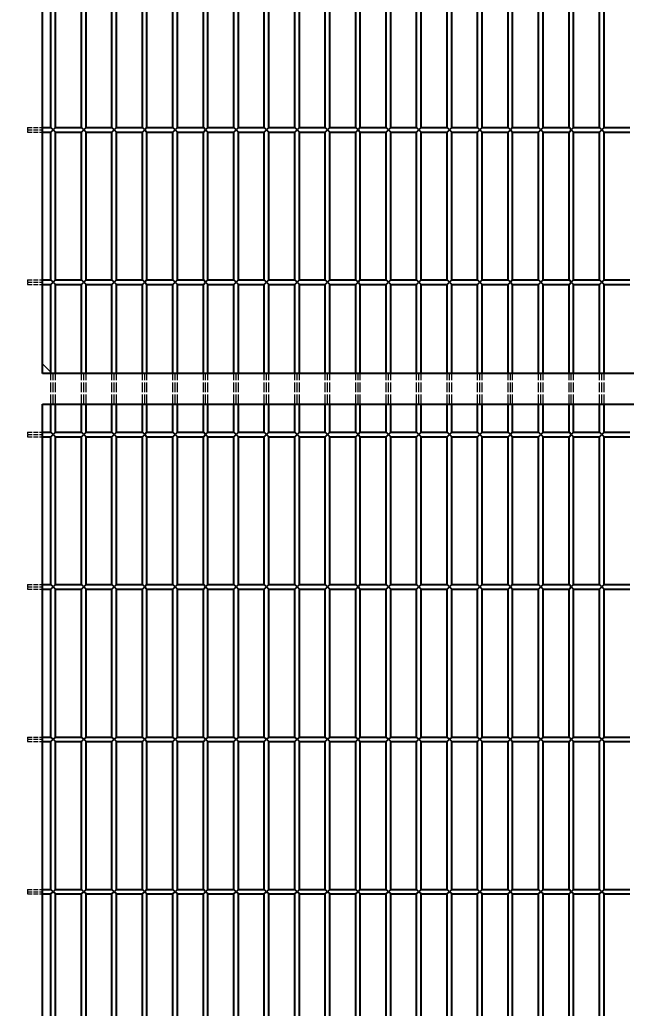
# Model space of a CAD drawing. Header units: millimetres. Extents: x 120 to 9117, y 110 to 4090.
# Drawn here: x 2075 to 2473, y 2111 to 2759 of the extents above; entities that cross this region are included whole.
import ezdxf

# ---------------------------------------------------------------- set-up
doc = ezdxf.new("R2010")
doc.units = ezdxf.units.MM
doc.header["$LTSCALE"] = 20
doc.linetypes.add('DASHED', pattern=[0.2067, 0.1654, -0.0413])
doc.layers.add('可见 (ISO)', color=7, linetype='Continuous', lineweight=25)
for name, color, linetype, lineweight, true_color in [('尺寸 (ISO)', 7, 'Continuous', 18, 0x008000), ('符号 (ISO)', 7, 'Continuous', 18, 0x008000), ('隐藏 (ISO)', 5, 'DASHED', 18, 0x0000ff)]:
    doc.layers.add(name, color=color, linetype=linetype, lineweight=lineweight, true_color=true_color)
doc.styles.add('最新国标', font='simfang.ttf')
doc.dimstyles.new('默认 (GB)', dxfattribs={"dimscale": 20, "dimtxt": 2.8, "dimasz": 2.5, "dimexe": 2, "dimexo": 1.5, "dimgap": 0.5, "dimtad": 1, "dimtoh": 1, "dimdsep": 46, "dimtxsty": '最新国标', "dimcen": 0.09, "dimdle": 10, "dimclrd": 256, "dimclre": 256, "dimclrt": 256, "dimaunit": 1, "dimadec": 3, "dimazin": 2, "dimtfac": 0.535714, "dimtdec": 3, "dimtmove": 0, "dimatfit": 3, "dimfxl": 0, "dimtolj": 1, "dimlwd": -1, "dimlwe": -1, "dimarcsym": 0})

# ---------------------------------------------------------------- blocks, each defined once
blk = doc.blocks.new('*D10')
at = {"layer": 'Defpoints', "color": 0, "transparency": 16777216}
for p in [(1890.28, 2507.01), (2090.28, 2507.01), (2070.28, 1517.01)]:
    blk.add_point(p, dxfattribs=at)
at = {"layer": '尺寸 (ISO)', "color": 116, "true_color": 0x00803f, "transparency": 16777216}
for p, q in [((2060.28, 2507.01), (1850.28, 2507.01)), ((1890.28, 1567.01), (1890.28, 2457.01)), ((2040.28, 1517.01), (1850.28, 1517.01))]:
    blk.add_line(p, q, dxfattribs=at)
for points in [[(1881.95, 2457.01), (1898.61, 2457.01), (1890.28, 2507.01)], [(1881.95, 1567.01), (1898.61, 1567.01), (1890.28, 1517.01)]]:
    blk.add_solid(points, dxfattribs=at)
at = {"layer": '尺寸 (ISO)', "transparency": 16777216, "insert": (1851.96, 2012.01), "char_height": 56, "attachment_point": 5, "rotation": 90, "style": '最新国标'}
blk.add_mtext('\\A1;990', dxfattribs=at)
blk = doc.blocks.new('末端处理方式4')
at = {"layer": '符号 (ISO)'}
for p, q in [((104.832, 126.351), (104.514, 126.668)), ((104.514, 126.668), (104.514, 126.351)), ((104.514, 126.351), (104.832, 126.351))]:
    blk.add_line(p, q, dxfattribs=at)
at = {"layer": '符号 (ISO)', "flags": 128}
blk.add_lwpolyline([(104.514, 126.668), (104.514, 126.351), (104.832, 126.351), (104.514, 126.668)], dxfattribs=at)
at = {"layer": '符号 (ISO)'}
blk.add_solid([(104.514, 126.668), (104.514, 126.351), (104.832, 126.351), (104.514, 126.668)], dxfattribs=at)

msp = doc.modelspace()

# ---------------------------------------------------------------- linework, layer by layer
at = {"layer": '可见 (ISO)'}
for p, q in [((2090.28, 2527.011), (2090.28, 3497.011)), ((2095.78, 2688.511), (2095.78, 2785.511)), ((2098.78, 2688.511), (2098.78, 2785.511)), ((2115.78, 2688.511), (2115.78, 2785.511)), ((2118.78, 2688.511), (2118.78, 2785.511)), ((2135.78, 2688.511), (2135.78, 2785.511)), ((2138.78, 2688.511), (2138.78, 2785.511)), ((2155.78, 2688.511), (2155.78, 2785.511)), ((2158.78, 2688.511), (2158.78, 2785.511)), ((2175.78, 2688.511), (2175.78, 2785.511)), ((2178.78, 2688.511), (2178.78, 2785.511)), ((2195.78, 2688.511), (2195.78, 2785.511)), ((2198.78, 2688.511), (2198.78, 2785.511)), ((2215.78, 2688.511), (2215.78, 2785.511)), ((2218.78, 2688.511), (2218.78, 2785.511)), ((2235.78, 2688.511), (2235.78, 2785.511)), ((2238.78, 2688.511), (2238.78, 2785.511)), ((2255.78, 2688.511), (2255.78, 2785.511)), ((2258.78, 2688.511), (2258.78, 2785.511)), ((2275.78, 2688.511), (2275.78, 2785.511)), ((2278.78, 2688.511), (2278.78, 2785.511)), ((2295.78, 2688.511), (2295.78, 2785.511)), ((2298.78, 2688.511), (2298.78, 2785.511)), ((2315.78, 2688.511), (2315.78, 2785.511)), ((2318.78, 2688.511), (2318.78, 2785.511)), ((2335.78, 2688.511), (2335.78, 2785.511)), ((2338.78, 2688.511), (2338.78, 2785.511)), ((2355.78, 2688.511), (2355.78, 2785.511)), ((2358.78, 2688.511), (2358.78, 2785.511)), ((2375.78, 2688.511), (2375.78, 2785.511)), ((2378.78, 2688.511), (2378.78, 2785.511)), ((2395.78, 2688.511), (2395.78, 2785.511)), ((2398.78, 2688.511), (2398.78, 2785.511)), ((2415.78, 2688.511), (2415.78, 2785.511)), ((2418.78, 2688.511), (2418.78, 2785.511)), ((2435.78, 2688.511), (2435.78, 2785.511)), ((2438.78, 2688.511), (2438.78, 2785.511)), ((2455.78, 2688.511), (2455.78, 2785.511)), ((2458.78, 2688.511), (2458.78, 2785.511)), ((2090.28, 2688.511), (2095.78, 2688.511)), ((2097.28, 2687.011), (2095.78, 2688.511)), ((2095.78, 2685.511), (2097.28, 2687.011)), ((2098.78, 2688.511), (2097.28, 2687.011)), ((2097.28, 2687.011), (2098.78, 2685.511)), ((2098.78, 2688.511), (2115.78, 2688.511)), ((2117.28, 2687.011), (2115.78, 2688.511)), ((2115.78, 2685.511), (2117.28, 2687.011)), ((2118.78, 2688.511), (2117.28, 2687.011)), ((2117.28, 2687.011), (2118.78, 2685.511)), ((2118.78, 2688.511), (2135.78, 2688.511)), ((2137.28, 2687.011), (2135.78, 2688.511)), ((2135.78, 2685.511), (2137.28, 2687.011)), ((2138.78, 2688.511), (2137.28, 2687.011)), ((2137.28, 2687.011), (2138.78, 2685.511)), ((2138.78, 2688.511), (2155.78, 2688.511)), ((2157.28, 2687.011), (2155.78, 2688.511)), ((2155.78, 2685.511), (2157.28, 2687.011)), ((2158.78, 2688.511), (2157.28, 2687.011)), ((2157.28, 2687.011), (2158.78, 2685.511)), ((2158.78, 2688.511), (2175.78, 2688.511)), ((2177.28, 2687.011), (2175.78, 2688.511)), ((2175.78, 2685.511), (2177.28, 2687.011)), ((2178.78, 2688.511), (2177.28, 2687.011)), ((2177.28, 2687.011), (2178.78, 2685.511)), ((2178.78, 2688.511), (2195.78, 2688.511)), ((2197.28, 2687.011), (2195.78, 2688.511)), ((2195.78, 2685.511), (2197.28, 2687.011)), ((2198.78, 2688.511), (2197.28, 2687.011)), ((2197.28, 2687.011), (2198.78, 2685.511)), ((2198.78, 2688.511), (2215.78, 2688.511)), ((2217.28, 2687.011), (2215.78, 2688.511)), ((2215.78, 2685.511), (2217.28, 2687.011)), ((2218.78, 2688.511), (2217.28, 2687.011)), ((2217.28, 2687.011), (2218.78, 2685.511)), ((2218.78, 2688.511), (2235.78, 2688.511)), ((2237.28, 2687.011), (2235.78, 2688.511)), ((2235.78, 2685.511), (2237.28, 2687.011)), ((2238.78, 2688.511), (2237.28, 2687.011)), ((2237.28, 2687.011), (2238.78, 2685.511)), ((2238.78, 2688.511), (2255.78, 2688.511)), ((2257.28, 2687.011), (2255.78, 2688.511)), ((2255.78, 2685.511), (2257.28, 2687.011)), ((2258.78, 2688.511), (2257.28, 2687.011)), ((2257.28, 2687.011), (2258.78, 2685.511)), ((2258.78, 2688.511), (2275.78, 2688.511)), ((2277.28, 2687.011), (2275.78, 2688.511)), ((2275.78, 2685.511), (2277.28, 2687.011)), ((2278.78, 2688.511), (2277.28, 2687.011)), ((2277.28, 2687.011), (2278.78, 2685.511)), ((2278.78, 2688.511), (2295.78, 2688.511)), ((2297.28, 2687.011), (2295.78, 2688.511)), ((2295.78, 2685.511), (2297.28, 2687.011)), ((2298.78, 2688.511), (2297.28, 2687.011)), ((2297.28, 2687.011), (2298.78, 2685.511)), ((2298.78, 2688.511), (2315.78, 2688.511)), ((2317.28, 2687.011), (2315.78, 2688.511)), ((2315.78, 2685.511), (2317.28, 2687.011)), ((2318.78, 2688.511), (2317.28, 2687.011)), ((2317.28, 2687.011), (2318.78, 2685.511)), ((2318.78, 2688.511), (2335.78, 2688.511)), ((2337.28, 2687.011), (2335.78, 2688.511)), ((2335.78, 2685.511), (2337.28, 2687.011)), ((2338.78, 2688.511), (2337.28, 2687.011)), ((2337.28, 2687.011), (2338.78, 2685.511)), ((2338.78, 2688.511), (2355.78, 2688.511)), ((2357.28, 2687.011), (2355.78, 2688.511)), ((2355.78, 2685.511), (2357.28, 2687.011)), ((2358.78, 2688.511), (2357.28, 2687.011)), ((2357.28, 2687.011), (2358.78, 2685.511)), ((2358.78, 2688.511), (2375.78, 2688.511)), ((2377.28, 2687.011), (2375.78, 2688.511)), ((2375.78, 2685.511), (2377.28, 2687.011)), ((2378.78, 2688.511), (2377.28, 2687.011)), ((2377.28, 2687.011), (2378.78, 2685.511)), ((2378.78, 2688.511), (2395.78, 2688.511)), ((2397.28, 2687.011), (2395.78, 2688.511)), ((2395.78, 2685.511), (2397.28, 2687.011)), ((2398.78, 2688.511), (2397.28, 2687.011)), ((2397.28, 2687.011), (2398.78, 2685.511)), ((2398.78, 2688.511), (2415.78, 2688.511)), ((2417.28, 2687.011), (2415.78, 2688.511)), ((2415.78, 2685.511), (2417.28, 2687.011)), ((2418.78, 2688.511), (2417.28, 2687.011)), ((2417.28, 2687.011), (2418.78, 2685.511)), ((2418.78, 2688.511), (2435.78, 2688.511)), ((2437.28, 2687.011), (2435.78, 2688.511)), ((2435.78, 2685.511), (2437.28, 2687.011)), ((2438.78, 2688.511), (2437.28, 2687.011)), ((2437.28, 2687.011), (2438.78, 2685.511)), ((2438.78, 2688.511), (2455.78, 2688.511)), ((2457.28, 2687.011), (2455.78, 2688.511)), ((2455.78, 2685.511), (2457.28, 2687.011)), ((2458.78, 2688.511), (2457.28, 2687.011)), ((2457.28, 2687.011), (2458.78, 2685.511)), ((2458.78, 2688.511), (2475.78, 2688.511)), ((2090.28, 2685.511), (2095.78, 2685.511)), ((2095.78, 2588.511), (2095.78, 2685.511)), ((2098.78, 2685.511), (2115.78, 2685.511)), ((2098.78, 2588.511), (2098.78, 2685.511)), ((2115.78, 2588.511), (2115.78, 2685.511)), ((2118.78, 2685.511), (2135.78, 2685.511)), ((2118.78, 2588.511), (2118.78, 2685.511)), ((2135.78, 2588.511), (2135.78, 2685.511)), ((2138.78, 2685.511), (2155.78, 2685.511)), ((2138.78, 2588.511), (2138.78, 2685.511)), ((2155.78, 2588.511), (2155.78, 2685.511)), ((2158.78, 2685.511), (2175.78, 2685.511)), ((2158.78, 2588.511), (2158.78, 2685.511)), ((2175.78, 2588.511), (2175.78, 2685.511)), ((2178.78, 2685.511), (2195.78, 2685.511)), ((2178.78, 2588.511), (2178.78, 2685.511)), ((2195.78, 2588.511), (2195.78, 2685.511)), ((2198.78, 2685.511), (2215.78, 2685.511)), ((2198.78, 2588.511), (2198.78, 2685.511)), ((2215.78, 2588.511), (2215.78, 2685.511)), ((2218.78, 2685.511), (2235.78, 2685.511)), ((2218.78, 2588.511), (2218.78, 2685.511)), ((2235.78, 2588.511), (2235.78, 2685.511)), ((2238.78, 2685.511), (2255.78, 2685.511)), ((2238.78, 2588.511), (2238.78, 2685.511)), ((2255.78, 2588.511), (2255.78, 2685.511)), ((2258.78, 2685.511), (2275.78, 2685.511)), ((2258.78, 2588.511), (2258.78, 2685.511)), ((2275.78, 2588.511), (2275.78, 2685.511)), ((2278.78, 2685.511), (2295.78, 2685.511)), ((2278.78, 2588.511), (2278.78, 2685.511)), ((2295.78, 2588.511), (2295.78, 2685.511)), ((2298.78, 2685.511), (2315.78, 2685.511)), ((2298.78, 2588.511), (2298.78, 2685.511)), ((2315.78, 2588.511), (2315.78, 2685.511)), ((2318.78, 2685.511), (2335.78, 2685.511)), ((2318.78, 2588.511), (2318.78, 2685.511)), ((2335.78, 2588.511), (2335.78, 2685.511)), ((2338.78, 2685.511), (2355.78, 2685.511)), ((2338.78, 2588.511), (2338.78, 2685.511)), ((2355.78, 2588.511), (2355.78, 2685.511)), ((2358.78, 2685.511), (2375.78, 2685.511)), ((2358.78, 2588.511), (2358.78, 2685.511)), ((2375.78, 2588.511), (2375.78, 2685.511)), ((2378.78, 2685.511), (2395.78, 2685.511)), ((2378.78, 2588.511), (2378.78, 2685.511)), ((2395.78, 2588.511), (2395.78, 2685.511)), ((2398.78, 2685.511), (2415.78, 2685.511)), ((2398.78, 2588.511), (2398.78, 2685.511)), ((2415.78, 2588.511), (2415.78, 2685.511)), ((2418.78, 2685.511), (2435.78, 2685.511)), ((2418.78, 2588.511), (2418.78, 2685.511)), ((2435.78, 2588.511), (2435.78, 2685.511)), ((2438.78, 2685.511), (2455.78, 2685.511)), ((2438.78, 2588.511), (2438.78, 2685.511)), ((2455.78, 2588.511), (2455.78, 2685.511)), ((2458.78, 2685.511), (2475.78, 2685.511)), ((2458.78, 2588.511), (2458.78, 2685.511)), ((2090.28, 2588.511), (2095.78, 2588.511)), ((2097.28, 2587.011), (2095.78, 2588.511)), ((2098.78, 2588.511), (2097.28, 2587.011)), ((2098.78, 2588.511), (2115.78, 2588.511)), ((2117.28, 2587.011), (2115.78, 2588.511)), ((2118.78, 2588.511), (2117.28, 2587.011)), ((2118.78, 2588.511), (2135.78, 2588.511)), ((2137.28, 2587.011), (2135.78, 2588.511)), ((2138.78, 2588.511), (2137.28, 2587.011)), ((2138.78, 2588.511), (2155.78, 2588.511)), ((2157.28, 2587.011), (2155.78, 2588.511)), ((2158.78, 2588.511), (2157.28, 2587.011)), ((2158.78, 2588.511), (2175.78, 2588.511)), ((2177.28, 2587.011), (2175.78, 2588.511)), ((2178.78, 2588.511), (2177.28, 2587.011)), ((2178.78, 2588.511), (2195.78, 2588.511)), ((2197.28, 2587.011), (2195.78, 2588.511)), ((2198.78, 2588.511), (2197.28, 2587.011)), ((2198.78, 2588.511), (2215.78, 2588.511)), ((2217.28, 2587.011), (2215.78, 2588.511)), ((2218.78, 2588.511), (2217.28, 2587.011)), ((2218.78, 2588.511), (2235.78, 2588.511)), ((2237.28, 2587.011), (2235.78, 2588.511)), ((2238.78, 2588.511), (2237.28, 2587.011)), ((2238.78, 2588.511), (2255.78, 2588.511)), ((2257.28, 2587.011), (2255.78, 2588.511)), ((2258.78, 2588.511), (2257.28, 2587.011)), ((2258.78, 2588.511), (2275.78, 2588.511)), ((2277.28, 2587.011), (2275.78, 2588.511)), ((2278.78, 2588.511), (2277.28, 2587.011)), ((2278.78, 2588.511), (2295.78, 2588.511)), ((2297.28, 2587.011), (2295.78, 2588.511)), ((2298.78, 2588.511), (2297.28, 2587.011)), ((2298.78, 2588.511), (2315.78, 2588.511)), ((2317.28, 2587.011), (2315.78, 2588.511)), ((2318.78, 2588.511), (2317.28, 2587.011)), ((2318.78, 2588.511), (2335.78, 2588.511)), ((2337.28, 2587.011), (2335.78, 2588.511)), ((2338.78, 2588.511), (2337.28, 2587.011)), ((2338.78, 2588.511), (2355.78, 2588.511)), ((2357.28, 2587.011), (2355.78, 2588.511)), ((2358.78, 2588.511), (2357.28, 2587.011)), ((2358.78, 2588.511), (2375.78, 2588.511)), ((2377.28, 2587.011), (2375.78, 2588.511)), ((2378.78, 2588.511), (2377.28, 2587.011)), ((2378.78, 2588.511), (2395.78, 2588.511)), ((2397.28, 2587.011), (2395.78, 2588.511)), ((2398.78, 2588.511), (2397.28, 2587.011)), ((2398.78, 2588.511), (2415.78, 2588.511)), ((2417.28, 2587.011), (2415.78, 2588.511)), ((2418.78, 2588.511), (2417.28, 2587.011)), ((2418.78, 2588.511), (2435.78, 2588.511)), ((2437.28, 2587.011), (2435.78, 2588.511)), ((2438.78, 2588.511), (2437.28, 2587.011)), ((2438.78, 2588.511), (2455.78, 2588.511)), ((2457.28, 2587.011), (2455.78, 2588.511)), ((2458.78, 2588.511), (2457.28, 2587.011)), ((2458.78, 2588.511), (2475.78, 2588.511)), ((2090.28, 2585.511), (2095.78, 2585.511)), ((2095.78, 2585.511), (2097.28, 2587.011)), ((2095.78, 2527.011), (2095.78, 2585.511)), ((2097.28, 2587.011), (2098.78, 2585.511)), ((2098.78, 2585.511), (2115.78, 2585.511)), ((2098.78, 2527.011), (2098.78, 2585.511)), ((2115.78, 2585.511), (2117.28, 2587.011)), ((2115.78, 2527.011), (2115.78, 2585.511)), ((2117.28, 2587.011), (2118.78, 2585.511)), ((2118.78, 2585.511), (2135.78, 2585.511)), ((2118.78, 2527.011), (2118.78, 2585.511)), ((2135.78, 2585.511), (2137.28, 2587.011)), ((2135.78, 2527.011), (2135.78, 2585.511)), ((2137.28, 2587.011), (2138.78, 2585.511)), ((2138.78, 2585.511), (2155.78, 2585.511)), ((2138.78, 2527.011), (2138.78, 2585.511)), ((2155.78, 2585.511), (2157.28, 2587.011)), ((2155.78, 2527.011), (2155.78, 2585.511)), ((2157.28, 2587.011), (2158.78, 2585.511)), ((2158.78, 2585.511), (2175.78, 2585.511)), ((2158.78, 2527.011), (2158.78, 2585.511)), ((2175.78, 2585.511), (2177.28, 2587.011)), ((2175.78, 2527.011), (2175.78, 2585.511)), ((2177.28, 2587.011), (2178.78, 2585.511)), ((2178.78, 2585.511), (2195.78, 2585.511)), ((2178.78, 2527.011), (2178.78, 2585.511)), ((2195.78, 2585.511), (2197.28, 2587.011)), ((2195.78, 2527.011), (2195.78, 2585.511)), ((2197.28, 2587.011), (2198.78, 2585.511)), ((2198.78, 2585.511), (2215.78, 2585.511)), ((2198.78, 2527.011), (2198.78, 2585.511)), ((2215.78, 2585.511), (2217.28, 2587.011)), ((2215.78, 2527.011), (2215.78, 2585.511)), ((2217.28, 2587.011), (2218.78, 2585.511)), ((2218.78, 2585.511), (2235.78, 2585.511)), ((2218.78, 2527.011), (2218.78, 2585.511)), ((2235.78, 2585.511), (2237.28, 2587.011)), ((2235.78, 2527.011), (2235.78, 2585.511)), ((2237.28, 2587.011), (2238.78, 2585.511)), ((2238.78, 2585.511), (2255.78, 2585.511)), ((2238.78, 2527.011), (2238.78, 2585.511)), ((2255.78, 2585.511), (2257.28, 2587.011)), ((2255.78, 2527.011), (2255.78, 2585.511)), ((2257.28, 2587.011), (2258.78, 2585.511)), ((2258.78, 2585.511), (2275.78, 2585.511)), ((2258.78, 2527.011), (2258.78, 2585.511)), ((2275.78, 2585.511), (2277.28, 2587.011)), ((2275.78, 2527.011), (2275.78, 2585.511)), ((2277.28, 2587.011), (2278.78, 2585.511)), ((2278.78, 2585.511), (2295.78, 2585.511)), ((2278.78, 2527.011), (2278.78, 2585.511)), ((2295.78, 2585.511), (2297.28, 2587.011)), ((2295.78, 2527.011), (2295.78, 2585.511)), ((2297.28, 2587.011), (2298.78, 2585.511)), ((2298.78, 2585.511), (2315.78, 2585.511)), ((2298.78, 2527.011), (2298.78, 2585.511)), ((2315.78, 2585.511), (2317.28, 2587.011)), ((2315.78, 2527.011), (2315.78, 2585.511)), ((2317.28, 2587.011), (2318.78, 2585.511)), ((2318.78, 2585.511), (2335.78, 2585.511)), ((2318.78, 2527.011), (2318.78, 2585.511)), ((2335.78, 2585.511), (2337.28, 2587.011)), ((2335.78, 2527.011), (2335.78, 2585.511)), ((2337.28, 2587.011), (2338.78, 2585.511)), ((2338.78, 2585.511), (2355.78, 2585.511)), ((2338.78, 2527.011), (2338.78, 2585.511)), ((2355.78, 2585.511), (2357.28, 2587.011)), ((2355.78, 2527.011), (2355.78, 2585.511)), ((2357.28, 2587.011), (2358.78, 2585.511)), ((2358.78, 2585.511), (2375.78, 2585.511)), ((2358.78, 2527.011), (2358.78, 2585.511)), ((2375.78, 2585.511), (2377.28, 2587.011)), ((2375.78, 2527.011), (2375.78, 2585.511)), ((2377.28, 2587.011), (2378.78, 2585.511)), ((2378.78, 2585.511), (2395.78, 2585.511)), ((2378.78, 2527.011), (2378.78, 2585.511)), ((2395.78, 2585.511), (2397.28, 2587.011)), ((2395.78, 2527.011), (2395.78, 2585.511)), ((2397.28, 2587.011), (2398.78, 2585.511)), ((2398.78, 2585.511), (2415.78, 2585.511)), ((2398.78, 2527.011), (2398.78, 2585.511)), ((2415.78, 2585.511), (2417.28, 2587.011)), ((2415.78, 2527.011), (2415.78, 2585.511)), ((2417.28, 2587.011), (2418.78, 2585.511)), ((2418.78, 2585.511), (2435.78, 2585.511)), ((2418.78, 2527.011), (2418.78, 2585.511)), ((2435.78, 2585.511), (2437.28, 2587.011)), ((2435.78, 2527.011), (2435.78, 2585.511)), ((2437.28, 2587.011), (2438.78, 2585.511)), ((2438.78, 2585.511), (2455.78, 2585.511)), ((2438.78, 2527.011), (2438.78, 2585.511)), ((2455.78, 2585.511), (2457.28, 2587.011)), ((2455.78, 2527.011), (2455.78, 2585.511)), ((2457.28, 2587.011), (2458.78, 2585.511)), ((2458.78, 2585.511), (2475.78, 2585.511)), ((2458.78, 2527.011), (2458.78, 2585.511)), ((2750.28, 2527.011), (2090.28, 2527.011)), ((2090.28, 1537.011), (2090.28, 2507.011)), ((2090.28, 2507.011), (2750.28, 2507.011)), ((2095.78, 2488.511), (2095.78, 2507.011)), ((2098.78, 2488.511), (2098.78, 2507.011)), ((2115.78, 2488.511), (2115.78, 2507.011)), ((2118.78, 2488.511), (2118.78, 2507.011)), ((2135.78, 2488.511), (2135.78, 2507.011)), ((2138.78, 2488.511), (2138.78, 2507.011)), ((2155.78, 2488.511), (2155.78, 2507.011)), ((2158.78, 2488.511), (2158.78, 2507.011)), ((2175.78, 2488.511), (2175.78, 2507.011)), ((2178.78, 2488.511), (2178.78, 2507.011)), ((2195.78, 2488.511), (2195.78, 2507.011)), ((2198.78, 2488.511), (2198.78, 2507.011)), ((2215.78, 2488.511), (2215.78, 2507.011)), ((2218.78, 2488.511), (2218.78, 2507.011)), ((2235.78, 2488.511), (2235.78, 2507.011)), ((2238.78, 2488.511), (2238.78, 2507.011)), ((2255.78, 2488.511), (2255.78, 2507.011)), ((2258.78, 2488.511), (2258.78, 2507.011)), ((2275.78, 2488.511), (2275.78, 2507.011)), ((2278.78, 2488.511), (2278.78, 2507.011)), ((2295.78, 2488.511), (2295.78, 2507.011)), ((2298.78, 2488.511), (2298.78, 2507.011)), ((2315.78, 2488.511), (2315.78, 2507.011)), ((2318.78, 2488.511), (2318.78, 2507.011)), ((2335.78, 2488.511), (2335.78, 2507.011)), ((2338.78, 2488.511), (2338.78, 2507.011)), ((2355.78, 2488.511), (2355.78, 2507.011)), ((2358.78, 2488.511), (2358.78, 2507.011)), ((2375.78, 2488.511), (2375.78, 2507.011)), ((2378.78, 2488.511), (2378.78, 2507.011)), ((2395.78, 2488.511), (2395.78, 2507.011)), ((2398.78, 2488.511), (2398.78, 2507.011)), ((2415.78, 2488.511), (2415.78, 2507.011)), ((2418.78, 2488.511), (2418.78, 2507.011)), ((2435.78, 2488.511), (2435.78, 2507.011)), ((2438.78, 2488.511), (2438.78, 2507.011)), ((2455.78, 2488.511), (2455.78, 2507.011)), ((2458.78, 2488.511), (2458.78, 2507.011)), ((2090.28, 2488.511), (2095.78, 2488.511)), ((2090.28, 2485.511), (2095.78, 2485.511)), ((2097.28, 2487.011), (2095.78, 2488.511)), ((2095.78, 2485.511), (2097.28, 2487.011)), ((2095.78, 2388.511), (2095.78, 2485.511)), ((2098.78, 2488.511), (2097.28, 2487.011)), ((2097.28, 2487.011), (2098.78, 2485.511)), ((2098.78, 2488.511), (2115.78, 2488.511)), ((2098.78, 2485.511), (2115.78, 2485.511)), ((2098.78, 2388.511), (2098.78, 2485.511)), ((2117.28, 2487.011), (2115.78, 2488.511)), ((2115.78, 2485.511), (2117.28, 2487.011)), ((2115.78, 2388.511), (2115.78, 2485.511)), ((2118.78, 2488.511), (2117.28, 2487.011)), ((2117.28, 2487.011), (2118.78, 2485.511)), ((2118.78, 2488.511), (2135.78, 2488.511)), ((2118.78, 2485.511), (2135.78, 2485.511)), ((2118.78, 2388.511), (2118.78, 2485.511)), ((2137.28, 2487.011), (2135.78, 2488.511)), ((2135.78, 2485.511), (2137.28, 2487.011)), ((2135.78, 2388.511), (2135.78, 2485.511)), ((2138.78, 2488.511), (2137.28, 2487.011)), ((2137.28, 2487.011), (2138.78, 2485.511)), ((2138.78, 2488.511), (2155.78, 2488.511)), ((2138.78, 2485.511), (2155.78, 2485.511)), ((2138.78, 2388.511), (2138.78, 2485.511)), ((2157.28, 2487.011), (2155.78, 2488.511)), ((2155.78, 2485.511), (2157.28, 2487.011)), ((2155.78, 2388.511), (2155.78, 2485.511)), ((2158.78, 2488.511), (2157.28, 2487.011)), ((2157.28, 2487.011), (2158.78, 2485.511)), ((2158.78, 2488.511), (2175.78, 2488.511)), ((2158.78, 2485.511), (2175.78, 2485.511)), ((2158.78, 2388.511), (2158.78, 2485.511)), ((2177.28, 2487.011), (2175.78, 2488.511)), ((2175.78, 2485.511), (2177.28, 2487.011)), ((2175.78, 2388.511), (2175.78, 2485.511)), ((2178.78, 2488.511), (2177.28, 2487.011)), ((2177.28, 2487.011), (2178.78, 2485.511)), ((2178.78, 2488.511), (2195.78, 2488.511)), ((2178.78, 2485.511), (2195.78, 2485.511)), ((2178.78, 2388.511), (2178.78, 2485.511)), ((2197.28, 2487.011), (2195.78, 2488.511)), ((2195.78, 2485.511), (2197.28, 2487.011)), ((2195.78, 2388.511), (2195.78, 2485.511)), ((2198.78, 2488.511), (2197.28, 2487.011)), ((2197.28, 2487.011), (2198.78, 2485.511)), ((2198.78, 2488.511), (2215.78, 2488.511)), ((2198.78, 2485.511), (2215.78, 2485.511)), ((2198.78, 2388.511), (2198.78, 2485.511)), ((2217.28, 2487.011), (2215.78, 2488.511)), ((2215.78, 2485.511), (2217.28, 2487.011)), ((2215.78, 2388.511), (2215.78, 2485.511)), ((2218.78, 2488.511), (2217.28, 2487.011)), ((2217.28, 2487.011), (2218.78, 2485.511)), ((2218.78, 2488.511), (2235.78, 2488.511)), ((2218.78, 2485.511), (2235.78, 2485.511)), ((2218.78, 2388.511), (2218.78, 2485.511)), ((2237.28, 2487.011), (2235.78, 2488.511)), ((2235.78, 2485.511), (2237.28, 2487.011)), ((2235.78, 2388.511), (2235.78, 2485.511)), ((2238.78, 2488.511), (2237.28, 2487.011)), ((2237.28, 2487.011), (2238.78, 2485.511)), ((2238.78, 2488.511), (2255.78, 2488.511)), ((2238.78, 2485.511), (2255.78, 2485.511)), ((2238.78, 2388.511), (2238.78, 2485.511)), ((2257.28, 2487.011), (2255.78, 2488.511)), ((2255.78, 2485.511), (2257.28, 2487.011)), ((2255.78, 2388.511), (2255.78, 2485.511)), ((2258.78, 2488.511), (2257.28, 2487.011)), ((2257.28, 2487.011), (2258.78, 2485.511)), ((2258.78, 2488.511), (2275.78, 2488.511)), ((2258.78, 2485.511), (2275.78, 2485.511)), ((2258.78, 2388.511), (2258.78, 2485.511)), ((2277.28, 2487.011), (2275.78, 2488.511)), ((2275.78, 2485.511), (2277.28, 2487.011)), ((2275.78, 2388.511), (2275.78, 2485.511)), ((2278.78, 2488.511), (2277.28, 2487.011)), ((2277.28, 2487.011), (2278.78, 2485.511)), ((2278.78, 2488.511), (2295.78, 2488.511)), ((2278.78, 2485.511), (2295.78, 2485.511)), ((2278.78, 2388.511), (2278.78, 2485.511)), ((2297.28, 2487.011), (2295.78, 2488.511)), ((2295.78, 2485.511), (2297.28, 2487.011)), ((2295.78, 2388.511), (2295.78, 2485.511)), ((2298.78, 2488.511), (2297.28, 2487.011)), ((2297.28, 2487.011), (2298.78, 2485.511)), ((2298.78, 2488.511), (2315.78, 2488.511)), ((2298.78, 2485.511), (2315.78, 2485.511)), ((2298.78, 2388.511), (2298.78, 2485.511)), ((2317.28, 2487.011), (2315.78, 2488.511)), ((2315.78, 2485.511), (2317.28, 2487.011)), ((2315.78, 2388.511), (2315.78, 2485.511)), ((2318.78, 2488.511), (2317.28, 2487.011)), ((2317.28, 2487.011), (2318.78, 2485.511)), ((2318.78, 2488.511), (2335.78, 2488.511)), ((2318.78, 2485.511), (2335.78, 2485.511)), ((2318.78, 2388.511), (2318.78, 2485.511)), ((2337.28, 2487.011), (2335.78, 2488.511)), ((2335.78, 2485.511), (2337.28, 2487.011)), ((2335.78, 2388.511), (2335.78, 2485.511)), ((2338.78, 2488.511), (2337.28, 2487.011)), ((2337.28, 2487.011), (2338.78, 2485.511)), ((2338.78, 2488.511), (2355.78, 2488.511)), ((2338.78, 2485.511), (2355.78, 2485.511)), ((2338.78, 2388.511), (2338.78, 2485.511)), ((2357.28, 2487.011), (2355.78, 2488.511)), ((2355.78, 2485.511), (2357.28, 2487.011)), ((2355.78, 2388.511), (2355.78, 2485.511)), ((2358.78, 2488.511), (2357.28, 2487.011)), ((2357.28, 2487.011), (2358.78, 2485.511)), ((2358.78, 2488.511), (2375.78, 2488.511)), ((2358.78, 2485.511), (2375.78, 2485.511)), ((2358.78, 2388.511), (2358.78, 2485.511)), ((2377.28, 2487.011), (2375.78, 2488.511)), ((2375.78, 2485.511), (2377.28, 2487.011)), ((2375.78, 2388.511), (2375.78, 2485.511)), ((2378.78, 2488.511), (2377.28, 2487.011)), ((2377.28, 2487.011), (2378.78, 2485.511)), ((2378.78, 2488.511), (2395.78, 2488.511)), ((2378.78, 2485.511), (2395.78, 2485.511)), ((2378.78, 2388.511), (2378.78, 2485.511)), ((2397.28, 2487.011), (2395.78, 2488.511)), ((2395.78, 2485.511), (2397.28, 2487.011)), ((2395.78, 2388.511), (2395.78, 2485.511)), ((2398.78, 2488.511), (2397.28, 2487.011)), ((2397.28, 2487.011), (2398.78, 2485.511)), ((2398.78, 2488.511), (2415.78, 2488.511)), ((2398.78, 2485.511), (2415.78, 2485.511)), ((2398.78, 2388.511), (2398.78, 2485.511)), ((2417.28, 2487.011), (2415.78, 2488.511)), ((2415.78, 2485.511), (2417.28, 2487.011)), ((2415.78, 2388.511), (2415.78, 2485.511)), ((2418.78, 2488.511), (2417.28, 2487.011)), ((2417.28, 2487.011), (2418.78, 2485.511)), ((2418.78, 2488.511), (2435.78, 2488.511)), ((2418.78, 2485.511), (2435.78, 2485.511)), ((2418.78, 2388.511), (2418.78, 2485.511)), ((2437.28, 2487.011), (2435.78, 2488.511)), ((2435.78, 2485.511), (2437.28, 2487.011)), ((2435.78, 2388.511), (2435.78, 2485.511)), ((2438.78, 2488.511), (2437.28, 2487.011)), ((2437.28, 2487.011), (2438.78, 2485.511)), ((2438.78, 2488.511), (2455.78, 2488.511)), ((2438.78, 2485.511), (2455.78, 2485.511)), ((2438.78, 2388.511), (2438.78, 2485.511)), ((2457.28, 2487.011), (2455.78, 2488.511)), ((2455.78, 2485.511), (2457.28, 2487.011)), ((2455.78, 2388.511), (2455.78, 2485.511)), ((2458.78, 2488.511), (2457.28, 2487.011)), ((2457.28, 2487.011), (2458.78, 2485.511)), ((2458.78, 2488.511), (2475.78, 2488.511)), ((2458.78, 2485.511), (2475.78, 2485.511)), ((2458.78, 2388.511), (2458.78, 2485.511)), ((2090.28, 2388.511), (2095.78, 2388.511)), ((2097.28, 2387.011), (2095.78, 2388.511)), ((2098.78, 2388.511), (2097.28, 2387.011)), ((2098.78, 2388.511), (2115.78, 2388.511)), ((2117.28, 2387.011), (2115.78, 2388.511)), ((2118.78, 2388.511), (2117.28, 2387.011)), ((2118.78, 2388.511), (2135.78, 2388.511)), ((2137.28, 2387.011), (2135.78, 2388.511)), ((2138.78, 2388.511), (2137.28, 2387.011)), ((2138.78, 2388.511), (2155.78, 2388.511)), ((2157.28, 2387.011), (2155.78, 2388.511)), ((2158.78, 2388.511), (2157.28, 2387.011)), ((2158.78, 2388.511), (2175.78, 2388.511)), ((2177.28, 2387.011), (2175.78, 2388.511)), ((2178.78, 2388.511), (2177.28, 2387.011)), ((2178.78, 2388.511), (2195.78, 2388.511)), ((2197.28, 2387.011), (2195.78, 2388.511)), ((2198.78, 2388.511), (2197.28, 2387.011)), ((2198.78, 2388.511), (2215.78, 2388.511)), ((2217.28, 2387.011), (2215.78, 2388.511)), ((2218.78, 2388.511), (2217.28, 2387.011)), ((2218.78, 2388.511), (2235.78, 2388.511)), ((2237.28, 2387.011), (2235.78, 2388.511)), ((2238.78, 2388.511), (2237.28, 2387.011)), ((2238.78, 2388.511), (2255.78, 2388.511)), ((2257.28, 2387.011), (2255.78, 2388.511)), ((2258.78, 2388.511), (2257.28, 2387.011)), ((2258.78, 2388.511), (2275.78, 2388.511)), ((2277.28, 2387.011), (2275.78, 2388.511)), ((2278.78, 2388.511), (2277.28, 2387.011)), ((2278.78, 2388.511), (2295.78, 2388.511)), ((2297.28, 2387.011), (2295.78, 2388.511)), ((2298.78, 2388.511), (2297.28, 2387.011)), ((2298.78, 2388.511), (2315.78, 2388.511)), ((2317.28, 2387.011), (2315.78, 2388.511)), ((2318.78, 2388.511), (2317.28, 2387.011)), ((2318.78, 2388.511), (2335.78, 2388.511)), ((2337.28, 2387.011), (2335.78, 2388.511)), ((2338.78, 2388.511), (2337.28, 2387.011)), ((2338.78, 2388.511), (2355.78, 2388.511)), ((2357.28, 2387.011), (2355.78, 2388.511)), ((2358.78, 2388.511), (2357.28, 2387.011)), ((2358.78, 2388.511), (2375.78, 2388.511)), ((2377.28, 2387.011), (2375.78, 2388.511)), ((2378.78, 2388.511), (2377.28, 2387.011)), ((2378.78, 2388.511), (2395.78, 2388.511)), ((2397.28, 2387.011), (2395.78, 2388.511)), ((2398.78, 2388.511), (2397.28, 2387.011)), ((2398.78, 2388.511), (2415.78, 2388.511)), ((2417.28, 2387.011), (2415.78, 2388.511)), ((2418.78, 2388.511), (2417.28, 2387.011)), ((2418.78, 2388.511), (2435.78, 2388.511)), ((2437.28, 2387.011), (2435.78, 2388.511)), ((2438.78, 2388.511), (2437.28, 2387.011)), ((2438.78, 2388.511), (2455.78, 2388.511)), ((2457.28, 2387.011), (2455.78, 2388.511)), ((2458.78, 2388.511), (2457.28, 2387.011)), ((2458.78, 2388.511), (2475.78, 2388.511)), ((2090.28, 2385.511), (2095.78, 2385.511)), ((2095.78, 2385.511), (2097.28, 2387.011)), ((2095.78, 2288.511), (2095.78, 2385.511)), ((2097.28, 2387.011), (2098.78, 2385.511)), ((2098.78, 2385.511), (2115.78, 2385.511)), ((2098.78, 2288.511), (2098.78, 2385.511)), ((2115.78, 2385.511), (2117.28, 2387.011)), ((2115.78, 2288.511), (2115.78, 2385.511)), ((2117.28, 2387.011), (2118.78, 2385.511)), ((2118.78, 2385.511), (2135.78, 2385.511)), ((2118.78, 2288.511), (2118.78, 2385.511)), ((2135.78, 2385.511), (2137.28, 2387.011)), ((2135.78, 2288.511), (2135.78, 2385.511)), ((2137.28, 2387.011), (2138.78, 2385.511)), ((2138.78, 2385.511), (2155.78, 2385.511)), ((2138.78, 2288.511), (2138.78, 2385.511)), ((2155.78, 2385.511), (2157.28, 2387.011)), ((2155.78, 2288.511), (2155.78, 2385.511)), ((2157.28, 2387.011), (2158.78, 2385.511)), ((2158.78, 2385.511), (2175.78, 2385.511)), ((2158.78, 2288.511), (2158.78, 2385.511)), ((2175.78, 2385.511), (2177.28, 2387.011)), ((2175.78, 2288.511), (2175.78, 2385.511)), ((2177.28, 2387.011), (2178.78, 2385.511)), ((2178.78, 2385.511), (2195.78, 2385.511)), ((2178.78, 2288.511), (2178.78, 2385.511)), ((2195.78, 2385.511), (2197.28, 2387.011)), ((2195.78, 2288.511), (2195.78, 2385.511)), ((2197.28, 2387.011), (2198.78, 2385.511)), ((2198.78, 2385.511), (2215.78, 2385.511)), ((2198.78, 2288.511), (2198.78, 2385.511)), ((2215.78, 2385.511), (2217.28, 2387.011)), ((2215.78, 2288.511), (2215.78, 2385.511)), ((2217.28, 2387.011), (2218.78, 2385.511)), ((2218.78, 2385.511), (2235.78, 2385.511)), ((2218.78, 2288.511), (2218.78, 2385.511)), ((2235.78, 2385.511), (2237.28, 2387.011)), ((2235.78, 2288.511), (2235.78, 2385.511)), ((2237.28, 2387.011), (2238.78, 2385.511)), ((2238.78, 2385.511), (2255.78, 2385.511)), ((2238.78, 2288.511), (2238.78, 2385.511)), ((2255.78, 2385.511), (2257.28, 2387.011)), ((2255.78, 2288.511), (2255.78, 2385.511)), ((2257.28, 2387.011), (2258.78, 2385.511)), ((2258.78, 2385.511), (2275.78, 2385.511)), ((2258.78, 2288.511), (2258.78, 2385.511)), ((2275.78, 2385.511), (2277.28, 2387.011)), ((2275.78, 2288.511), (2275.78, 2385.511)), ((2277.28, 2387.011), (2278.78, 2385.511)), ((2278.78, 2385.511), (2295.78, 2385.511)), ((2278.78, 2288.511), (2278.78, 2385.511)), ((2295.78, 2385.511), (2297.28, 2387.011)), ((2295.78, 2288.511), (2295.78, 2385.511)), ((2297.28, 2387.011), (2298.78, 2385.511)), ((2298.78, 2385.511), (2315.78, 2385.511)), ((2298.78, 2288.511), (2298.78, 2385.511)), ((2315.78, 2385.511), (2317.28, 2387.011)), ((2315.78, 2288.511), (2315.78, 2385.511)), ((2317.28, 2387.011), (2318.78, 2385.511)), ((2318.78, 2385.511), (2335.78, 2385.511)), ((2318.78, 2288.511), (2318.78, 2385.511)), ((2335.78, 2385.511), (2337.28, 2387.011)), ((2335.78, 2288.511), (2335.78, 2385.511)), ((2337.28, 2387.011), (2338.78, 2385.511)), ((2338.78, 2385.511), (2355.78, 2385.511)), ((2338.78, 2288.511), (2338.78, 2385.511)), ((2355.78, 2385.511), (2357.28, 2387.011)), ((2355.78, 2288.511), (2355.78, 2385.511)), ((2357.28, 2387.011), (2358.78, 2385.511)), ((2358.78, 2385.511), (2375.78, 2385.511)), ((2358.78, 2288.511), (2358.78, 2385.511)), ((2375.78, 2385.511), (2377.28, 2387.011)), ((2375.78, 2288.511), (2375.78, 2385.511)), ((2377.28, 2387.011), (2378.78, 2385.511)), ((2378.78, 2385.511), (2395.78, 2385.511)), ((2378.78, 2288.511), (2378.78, 2385.511)), ((2395.78, 2385.511), (2397.28, 2387.011)), ((2395.78, 2288.511), (2395.78, 2385.511)), ((2397.28, 2387.011), (2398.78, 2385.511)), ((2398.78, 2385.511), (2415.78, 2385.511)), ((2398.78, 2288.511), (2398.78, 2385.511)), ((2415.78, 2385.511), (2417.28, 2387.011)), ((2415.78, 2288.511), (2415.78, 2385.511)), ((2417.28, 2387.011), (2418.78, 2385.511)), ((2418.78, 2385.511), (2435.78, 2385.511)), ((2418.78, 2288.511), (2418.78, 2385.511)), ((2435.78, 2385.511), (2437.28, 2387.011)), ((2435.78, 2288.511), (2435.78, 2385.511)), ((2437.28, 2387.011), (2438.78, 2385.511)), ((2438.78, 2385.511), (2455.78, 2385.511)), ((2438.78, 2288.511), (2438.78, 2385.511)), ((2455.78, 2385.511), (2457.28, 2387.011)), ((2455.78, 2288.511), (2455.78, 2385.511)), ((2457.28, 2387.011), (2458.78, 2385.511)), ((2458.78, 2385.511), (2475.78, 2385.511)), ((2458.78, 2288.511), (2458.78, 2385.511)), ((2090.28, 2288.511), (2095.78, 2288.511)), ((2090.28, 2285.511), (2095.78, 2285.511)), ((2097.28, 2287.011), (2095.78, 2288.511)), ((2095.78, 2285.511), (2097.28, 2287.011)), ((2095.78, 2188.511), (2095.78, 2285.511)), ((2098.78, 2288.511), (2097.28, 2287.011)), ((2097.28, 2287.011), (2098.78, 2285.511)), ((2098.78, 2288.511), (2115.78, 2288.511)), ((2098.78, 2285.511), (2115.78, 2285.511)), ((2098.78, 2188.511), (2098.78, 2285.511)), ((2117.28, 2287.011), (2115.78, 2288.511)), ((2115.78, 2285.511), (2117.28, 2287.011)), ((2115.78, 2188.511), (2115.78, 2285.511)), ((2118.78, 2288.511), (2117.28, 2287.011)), ((2117.28, 2287.011), (2118.78, 2285.511)), ((2118.78, 2288.511), (2135.78, 2288.511)), ((2118.78, 2285.511), (2135.78, 2285.511)), ((2118.78, 2188.511), (2118.78, 2285.511)), ((2137.28, 2287.011), (2135.78, 2288.511)), ((2135.78, 2285.511), (2137.28, 2287.011)), ((2135.78, 2188.511), (2135.78, 2285.511)), ((2138.78, 2288.511), (2137.28, 2287.011)), ((2137.28, 2287.011), (2138.78, 2285.511)), ((2138.78, 2288.511), (2155.78, 2288.511)), ((2138.78, 2285.511), (2155.78, 2285.511)), ((2138.78, 2188.511), (2138.78, 2285.511)), ((2157.28, 2287.011), (2155.78, 2288.511)), ((2155.78, 2285.511), (2157.28, 2287.011)), ((2155.78, 2188.511), (2155.78, 2285.511)), ((2158.78, 2288.511), (2157.28, 2287.011)), ((2157.28, 2287.011), (2158.78, 2285.511)), ((2158.78, 2288.511), (2175.78, 2288.511)), ((2158.78, 2285.511), (2175.78, 2285.511)), ((2158.78, 2188.511), (2158.78, 2285.511)), ((2177.28, 2287.011), (2175.78, 2288.511)), ((2175.78, 2285.511), (2177.28, 2287.011)), ((2175.78, 2188.511), (2175.78, 2285.511)), ((2178.78, 2288.511), (2177.28, 2287.011)), ((2177.28, 2287.011), (2178.78, 2285.511)), ((2178.78, 2288.511), (2195.78, 2288.511)), ((2178.78, 2285.511), (2195.78, 2285.511)), ((2178.78, 2188.511), (2178.78, 2285.511)), ((2197.28, 2287.011), (2195.78, 2288.511)), ((2195.78, 2285.511), (2197.28, 2287.011)), ((2195.78, 2188.511), (2195.78, 2285.511)), ((2198.78, 2288.511), (2197.28, 2287.011)), ((2197.28, 2287.011), (2198.78, 2285.511)), ((2198.78, 2288.511), (2215.78, 2288.511)), ((2198.78, 2285.511), (2215.78, 2285.511)), ((2198.78, 2188.511), (2198.78, 2285.511)), ((2217.28, 2287.011), (2215.78, 2288.511)), ((2215.78, 2285.511), (2217.28, 2287.011)), ((2215.78, 2188.511), (2215.78, 2285.511)), ((2218.78, 2288.511), (2217.28, 2287.011)), ((2217.28, 2287.011), (2218.78, 2285.511)), ((2218.78, 2288.511), (2235.78, 2288.511)), ((2218.78, 2285.511), (2235.78, 2285.511)), ((2218.78, 2188.511), (2218.78, 2285.511)), ((2237.28, 2287.011), (2235.78, 2288.511)), ((2235.78, 2285.511), (2237.28, 2287.011)), ((2235.78, 2188.511), (2235.78, 2285.511)), ((2238.78, 2288.511), (2237.28, 2287.011)), ((2237.28, 2287.011), (2238.78, 2285.511)), ((2238.78, 2288.511), (2255.78, 2288.511)), ((2238.78, 2285.511), (2255.78, 2285.511)), ((2238.78, 2188.511), (2238.78, 2285.511)), ((2257.28, 2287.011), (2255.78, 2288.511)), ((2255.78, 2285.511), (2257.28, 2287.011)), ((2255.78, 2188.511), (2255.78, 2285.511)), ((2258.78, 2288.511), (2257.28, 2287.011)), ((2257.28, 2287.011), (2258.78, 2285.511)), ((2258.78, 2288.511), (2275.78, 2288.511)), ((2258.78, 2285.511), (2275.78, 2285.511)), ((2258.78, 2188.511), (2258.78, 2285.511)), ((2277.28, 2287.011), (2275.78, 2288.511)), ((2275.78, 2285.511), (2277.28, 2287.011)), ((2275.78, 2188.511), (2275.78, 2285.511)), ((2278.78, 2288.511), (2277.28, 2287.011)), ((2277.28, 2287.011), (2278.78, 2285.511)), ((2278.78, 2288.511), (2295.78, 2288.511)), ((2278.78, 2285.511), (2295.78, 2285.511)), ((2278.78, 2188.511), (2278.78, 2285.511)), ((2297.28, 2287.011), (2295.78, 2288.511)), ((2295.78, 2285.511), (2297.28, 2287.011)), ((2295.78, 2188.511), (2295.78, 2285.511)), ((2298.78, 2288.511), (2297.28, 2287.011)), ((2297.28, 2287.011), (2298.78, 2285.511)), ((2298.78, 2288.511), (2315.78, 2288.511)), ((2298.78, 2285.511), (2315.78, 2285.511)), ((2298.78, 2188.511), (2298.78, 2285.511)), ((2317.28, 2287.011), (2315.78, 2288.511)), ((2315.78, 2285.511), (2317.28, 2287.011)), ((2315.78, 2188.511), (2315.78, 2285.511)), ((2318.78, 2288.511), (2317.28, 2287.011)), ((2317.28, 2287.011), (2318.78, 2285.511)), ((2318.78, 2288.511), (2335.78, 2288.511)), ((2318.78, 2285.511), (2335.78, 2285.511)), ((2318.78, 2188.511), (2318.78, 2285.511)), ((2337.28, 2287.011), (2335.78, 2288.511)), ((2335.78, 2285.511), (2337.28, 2287.011)), ((2335.78, 2188.511), (2335.78, 2285.511)), ((2338.78, 2288.511), (2337.28, 2287.011)), ((2337.28, 2287.011), (2338.78, 2285.511)), ((2338.78, 2288.511), (2355.78, 2288.511)), ((2338.78, 2285.511), (2355.78, 2285.511)), ((2338.78, 2188.511), (2338.78, 2285.511)), ((2357.28, 2287.011), (2355.78, 2288.511)), ((2355.78, 2285.511), (2357.28, 2287.011)), ((2355.78, 2188.511), (2355.78, 2285.511)), ((2358.78, 2288.511), (2357.28, 2287.011)), ((2357.28, 2287.011), (2358.78, 2285.511)), ((2358.78, 2288.511), (2375.78, 2288.511)), ((2358.78, 2285.511), (2375.78, 2285.511)), ((2358.78, 2188.511), (2358.78, 2285.511)), ((2377.28, 2287.011), (2375.78, 2288.511)), ((2375.78, 2285.511), (2377.28, 2287.011)), ((2375.78, 2188.511), (2375.78, 2285.511)), ((2378.78, 2288.511), (2377.28, 2287.011)), ((2377.28, 2287.011), (2378.78, 2285.511)), ((2378.78, 2288.511), (2395.78, 2288.511)), ((2378.78, 2285.511), (2395.78, 2285.511)), ((2378.78, 2188.511), (2378.78, 2285.511)), ((2397.28, 2287.011), (2395.78, 2288.511)), ((2395.78, 2285.511), (2397.28, 2287.011)), ((2395.78, 2188.511), (2395.78, 2285.511)), ((2398.78, 2288.511), (2397.28, 2287.011)), ((2397.28, 2287.011), (2398.78, 2285.511)), ((2398.78, 2288.511), (2415.78, 2288.511)), ((2398.78, 2285.511), (2415.78, 2285.511)), ((2398.78, 2188.511), (2398.78, 2285.511)), ((2417.28, 2287.011), (2415.78, 2288.511)), ((2415.78, 2285.511), (2417.28, 2287.011)), ((2415.78, 2188.511), (2415.78, 2285.511)), ((2418.78, 2288.511), (2417.28, 2287.011)), ((2417.28, 2287.011), (2418.78, 2285.511)), ((2418.78, 2288.511), (2435.78, 2288.511)), ((2418.78, 2285.511), (2435.78, 2285.511)), ((2418.78, 2188.511), (2418.78, 2285.511)), ((2437.28, 2287.011), (2435.78, 2288.511)), ((2435.78, 2285.511), (2437.28, 2287.011)), ((2435.78, 2188.511), (2435.78, 2285.511)), ((2438.78, 2288.511), (2437.28, 2287.011)), ((2437.28, 2287.011), (2438.78, 2285.511)), ((2438.78, 2288.511), (2455.78, 2288.511)), ((2438.78, 2285.511), (2455.78, 2285.511)), ((2438.78, 2188.511), (2438.78, 2285.511)), ((2457.28, 2287.011), (2455.78, 2288.511)), ((2455.78, 2285.511), (2457.28, 2287.011)), ((2455.78, 2188.511), (2455.78, 2285.511)), ((2458.78, 2288.511), (2457.28, 2287.011)), ((2457.28, 2287.011), (2458.78, 2285.511)), ((2458.78, 2288.511), (2475.78, 2288.511)), ((2458.78, 2285.511), (2475.78, 2285.511)), ((2458.78, 2188.511), (2458.78, 2285.511)), ((2090.28, 2188.511), (2095.78, 2188.511)), ((2097.28, 2187.011), (2095.78, 2188.511)), ((2095.78, 2185.511), (2097.28, 2187.011)), ((2098.78, 2188.511), (2097.28, 2187.011)), ((2097.28, 2187.011), (2098.78, 2185.511)), ((2098.78, 2188.511), (2115.78, 2188.511)), ((2117.28, 2187.011), (2115.78, 2188.511)), ((2115.78, 2185.511), (2117.28, 2187.011)), ((2118.78, 2188.511), (2117.28, 2187.011)), ((2117.28, 2187.011), (2118.78, 2185.511)), ((2118.78, 2188.511), (2135.78, 2188.511)), ((2137.28, 2187.011), (2135.78, 2188.511)), ((2135.78, 2185.511), (2137.28, 2187.011)), ((2138.78, 2188.511), (2137.28, 2187.011)), ((2137.28, 2187.011), (2138.78, 2185.511)), ((2138.78, 2188.511), (2155.78, 2188.511)), ((2157.28, 2187.011), (2155.78, 2188.511)), ((2155.78, 2185.511), (2157.28, 2187.011)), ((2158.78, 2188.511), (2157.28, 2187.011)), ((2157.28, 2187.011), (2158.78, 2185.511)), ((2158.78, 2188.511), (2175.78, 2188.511)), ((2177.28, 2187.011), (2175.78, 2188.511)), ((2175.78, 2185.511), (2177.28, 2187.011)), ((2178.78, 2188.511), (2177.28, 2187.011)), ((2177.28, 2187.011), (2178.78, 2185.511)), ((2178.78, 2188.511), (2195.78, 2188.511)), ((2197.28, 2187.011), (2195.78, 2188.511)), ((2195.78, 2185.511), (2197.28, 2187.011)), ((2198.78, 2188.511), (2197.28, 2187.011)), ((2197.28, 2187.011), (2198.78, 2185.511)), ((2198.78, 2188.511), (2215.78, 2188.511)), ((2217.28, 2187.011), (2215.78, 2188.511)), ((2215.78, 2185.511), (2217.28, 2187.011)), ((2218.78, 2188.511), (2217.28, 2187.011)), ((2217.28, 2187.011), (2218.78, 2185.511)), ((2218.78, 2188.511), (2235.78, 2188.511)), ((2237.28, 2187.011), (2235.78, 2188.511)), ((2235.78, 2185.511), (2237.28, 2187.011)), ((2238.78, 2188.511), (2237.28, 2187.011)), ((2237.28, 2187.011), (2238.78, 2185.511)), ((2238.78, 2188.511), (2255.78, 2188.511)), ((2257.28, 2187.011), (2255.78, 2188.511)), ((2255.78, 2185.511), (2257.28, 2187.011)), ((2258.78, 2188.511), (2257.28, 2187.011)), ((2257.28, 2187.011), (2258.78, 2185.511)), ((2258.78, 2188.511), (2275.78, 2188.511)), ((2277.28, 2187.011), (2275.78, 2188.511)), ((2275.78, 2185.511), (2277.28, 2187.011)), ((2278.78, 2188.511), (2277.28, 2187.011)), ((2277.28, 2187.011), (2278.78, 2185.511)), ((2278.78, 2188.511), (2295.78, 2188.511)), ((2297.28, 2187.011), (2295.78, 2188.511)), ((2295.78, 2185.511), (2297.28, 2187.011)), ((2298.78, 2188.511), (2297.28, 2187.011)), ((2297.28, 2187.011), (2298.78, 2185.511)), ((2298.78, 2188.511), (2315.78, 2188.511)), ((2317.28, 2187.011), (2315.78, 2188.511)), ((2315.78, 2185.511), (2317.28, 2187.011)), ((2318.78, 2188.511), (2317.28, 2187.011)), ((2317.28, 2187.011), (2318.78, 2185.511)), ((2318.78, 2188.511), (2335.78, 2188.511)), ((2337.28, 2187.011), (2335.78, 2188.511)), ((2335.78, 2185.511), (2337.28, 2187.011)), ((2338.78, 2188.511), (2337.28, 2187.011)), ((2337.28, 2187.011), (2338.78, 2185.511)), ((2338.78, 2188.511), (2355.78, 2188.511)), ((2357.28, 2187.011), (2355.78, 2188.511)), ((2355.78, 2185.511), (2357.28, 2187.011)), ((2358.78, 2188.511), (2357.28, 2187.011)), ((2357.28, 2187.011), (2358.78, 2185.511)), ((2358.78, 2188.511), (2375.78, 2188.511)), ((2377.28, 2187.011), (2375.78, 2188.511)), ((2375.78, 2185.511), (2377.28, 2187.011)), ((2378.78, 2188.511), (2377.28, 2187.011)), ((2377.28, 2187.011), (2378.78, 2185.511)), ((2378.78, 2188.511), (2395.78, 2188.511)), ((2397.28, 2187.011), (2395.78, 2188.511)), ((2395.78, 2185.511), (2397.28, 2187.011)), ((2398.78, 2188.511), (2397.28, 2187.011)), ((2397.28, 2187.011), (2398.78, 2185.511)), ((2398.78, 2188.511), (2415.78, 2188.511)), ((2417.28, 2187.011), (2415.78, 2188.511)), ((2415.78, 2185.511), (2417.28, 2187.011)), ((2418.78, 2188.511), (2417.28, 2187.011)), ((2417.28, 2187.011), (2418.78, 2185.511)), ((2418.78, 2188.511), (2435.78, 2188.511)), ((2437.28, 2187.011), (2435.78, 2188.511)), ((2435.78, 2185.511), (2437.28, 2187.011)), ((2438.78, 2188.511), (2437.28, 2187.011)), ((2437.28, 2187.011), (2438.78, 2185.511)), ((2438.78, 2188.511), (2455.78, 2188.511)), ((2457.28, 2187.011), (2455.78, 2188.511)), ((2455.78, 2185.511), (2457.28, 2187.011)), ((2458.78, 2188.511), (2457.28, 2187.011)), ((2457.28, 2187.011), (2458.78, 2185.511)), ((2458.78, 2188.511), (2475.78, 2188.511)), ((2090.28, 2185.511), (2095.78, 2185.511)), ((2095.78, 2088.511), (2095.78, 2185.511)), ((2098.78, 2185.511), (2115.78, 2185.511)), ((2098.78, 2088.511), (2098.78, 2185.511)), ((2115.78, 2088.511), (2115.78, 2185.511)), ((2118.78, 2185.511), (2135.78, 2185.511)), ((2118.78, 2088.511), (2118.78, 2185.511)), ((2135.78, 2088.511), (2135.78, 2185.511)), ((2138.78, 2185.511), (2155.78, 2185.511)), ((2138.78, 2088.511), (2138.78, 2185.511)), ((2155.78, 2088.511), (2155.78, 2185.511)), ((2158.78, 2185.511), (2175.78, 2185.511)), ((2158.78, 2088.511), (2158.78, 2185.511)), ((2175.78, 2088.511), (2175.78, 2185.511)), ((2178.78, 2185.511), (2195.78, 2185.511)), ((2178.78, 2088.511), (2178.78, 2185.511)), ((2195.78, 2088.511), (2195.78, 2185.511)), ((2198.78, 2185.511), (2215.78, 2185.511)), ((2198.78, 2088.511), (2198.78, 2185.511)), ((2215.78, 2088.511), (2215.78, 2185.511)), ((2218.78, 2185.511), (2235.78, 2185.511)), ((2218.78, 2088.511), (2218.78, 2185.511)), ((2235.78, 2088.511), (2235.78, 2185.511)), ((2238.78, 2185.511), (2255.78, 2185.511)), ((2238.78, 2088.511), (2238.78, 2185.511)), ((2255.78, 2088.511), (2255.78, 2185.511)), ((2258.78, 2185.511), (2275.78, 2185.511)), ((2258.78, 2088.511), (2258.78, 2185.511)), ((2275.78, 2088.511), (2275.78, 2185.511)), ((2278.78, 2185.511), (2295.78, 2185.511)), ((2278.78, 2088.511), (2278.78, 2185.511)), ((2295.78, 2088.511), (2295.78, 2185.511)), ((2298.78, 2185.511), (2315.78, 2185.511)), ((2298.78, 2088.511), (2298.78, 2185.511)), ((2315.78, 2088.511), (2315.78, 2185.511)), ((2318.78, 2185.511), (2335.78, 2185.511)), ((2318.78, 2088.511), (2318.78, 2185.511)), ((2335.78, 2088.511), (2335.78, 2185.511)), ((2338.78, 2185.511), (2355.78, 2185.511)), ((2338.78, 2088.511), (2338.78, 2185.511)), ((2355.78, 2088.511), (2355.78, 2185.511)), ((2358.78, 2185.511), (2375.78, 2185.511)), ((2358.78, 2088.511), (2358.78, 2185.511)), ((2375.78, 2088.511), (2375.78, 2185.511)), ((2378.78, 2185.511), (2395.78, 2185.511)), ((2378.78, 2088.511), (2378.78, 2185.511)), ((2395.78, 2088.511), (2395.78, 2185.511)), ((2398.78, 2185.511), (2415.78, 2185.511)), ((2398.78, 2088.511), (2398.78, 2185.511)), ((2415.78, 2088.511), (2415.78, 2185.511)), ((2418.78, 2185.511), (2435.78, 2185.511)), ((2418.78, 2088.511), (2418.78, 2185.511)), ((2435.78, 2088.511), (2435.78, 2185.511)), ((2438.78, 2185.511), (2455.78, 2185.511)), ((2438.78, 2088.511), (2438.78, 2185.511)), ((2455.78, 2088.511), (2455.78, 2185.511)), ((2458.78, 2185.511), (2475.78, 2185.511)), ((2458.78, 2088.511), (2458.78, 2185.511))]:
    msp.add_line(p, q, dxfattribs=at)
at = {"layer": '隐藏 (ISO)', "ltscale": 0.448684}
for p, q in [((2080.28, 2688.511), (2080.28, 2685.511)), ((2080.28, 2588.511), (2080.28, 2585.511)), ((2080.28, 2488.511), (2080.28, 2485.511)), ((2080.28, 2388.511), (2080.28, 2385.511)), ((2080.28, 2288.511), (2080.28, 2285.511)), ((2080.28, 2188.511), (2080.28, 2185.511))]:
    msp.add_line(p, q, dxfattribs=at)
at = {"layer": '隐藏 (ISO)', "ltscale": 0.952248}
for p, q in [((2080.28, 2688.511), (2090.28, 2688.511)), ((2080.28, 2687.011), (2090.28, 2687.011)), ((2080.28, 2685.511), (2090.28, 2685.511)), ((2080.28, 2588.511), (2090.28, 2588.511)), ((2080.28, 2587.011), (2090.28, 2587.011)), ((2080.28, 2585.511), (2090.28, 2585.511)), ((2080.28, 2488.511), (2090.28, 2488.511)), ((2080.28, 2487.011), (2090.28, 2487.011)), ((2080.28, 2485.511), (2090.28, 2485.511)), ((2080.28, 2388.511), (2090.28, 2388.511)), ((2080.28, 2387.011), (2090.28, 2387.011)), ((2080.28, 2385.511), (2090.28, 2385.511)), ((2080.28, 2288.511), (2090.28, 2288.511)), ((2080.28, 2287.011), (2090.28, 2287.011)), ((2080.28, 2285.511), (2090.28, 2285.511)), ((2080.28, 2188.511), (2090.28, 2188.511)), ((2080.28, 2187.011), (2090.28, 2187.011)), ((2080.28, 2185.511), (2090.28, 2185.511))]:
    msp.add_line(p, q, dxfattribs=at)
at = {"layer": '隐藏 (ISO)', "ltscale": 1.904597}
for p, q in [((2095.78, 2507.011), (2095.78, 2527.011)), ((2097.28, 2507.011), (2097.28, 2527.011)), ((2098.78, 2507.011), (2098.78, 2527.011)), ((2115.78, 2507.011), (2115.78, 2527.011)), ((2117.28, 2507.011), (2117.28, 2527.011)), ((2118.78, 2507.011), (2118.78, 2527.011)), ((2135.78, 2507.011), (2135.78, 2527.011)), ((2137.28, 2507.011), (2137.28, 2527.011)), ((2138.78, 2507.011), (2138.78, 2527.011)), ((2155.78, 2507.011), (2155.78, 2527.011)), ((2157.28, 2507.011), (2157.28, 2527.011)), ((2158.78, 2507.011), (2158.78, 2527.011)), ((2175.78, 2507.011), (2175.78, 2527.011)), ((2177.28, 2507.011), (2177.28, 2527.011)), ((2178.78, 2507.011), (2178.78, 2527.011)), ((2195.78, 2507.011), (2195.78, 2527.011)), ((2197.28, 2507.011), (2197.28, 2527.011)), ((2198.78, 2507.011), (2198.78, 2527.011)), ((2215.78, 2507.011), (2215.78, 2527.011)), ((2217.28, 2507.011), (2217.28, 2527.011)), ((2218.78, 2507.011), (2218.78, 2527.011)), ((2235.78, 2507.011), (2235.78, 2527.011)), ((2237.28, 2507.011), (2237.28, 2527.011)), ((2238.78, 2507.011), (2238.78, 2527.011)), ((2255.78, 2507.011), (2255.78, 2527.011)), ((2257.28, 2507.011), (2257.28, 2527.011)), ((2258.78, 2507.011), (2258.78, 2527.011)), ((2275.78, 2507.011), (2275.78, 2527.011)), ((2277.28, 2507.011), (2277.28, 2527.011)), ((2278.78, 2507.011), (2278.78, 2527.011)), ((2295.78, 2507.011), (2295.78, 2527.011)), ((2297.28, 2507.011), (2297.28, 2527.011)), ((2298.78, 2507.011), (2298.78, 2527.011)), ((2315.78, 2507.011), (2315.78, 2527.011)), ((2317.28, 2507.011), (2317.28, 2527.011)), ((2318.78, 2507.011), (2318.78, 2527.011)), ((2335.78, 2507.011), (2335.78, 2527.011)), ((2337.28, 2507.011), (2337.28, 2527.011)), ((2338.78, 2507.011), (2338.78, 2527.011)), ((2355.78, 2507.011), (2355.78, 2527.011)), ((2357.28, 2507.011), (2357.28, 2527.011)), ((2358.78, 2507.011), (2358.78, 2527.011)), ((2375.78, 2507.011), (2375.78, 2527.011)), ((2377.28, 2507.011), (2377.28, 2527.011)), ((2378.78, 2507.011), (2378.78, 2527.011)), ((2395.78, 2507.011), (2395.78, 2527.011)), ((2397.28, 2507.011), (2397.28, 2527.011)), ((2398.78, 2507.011), (2398.78, 2527.011)), ((2415.78, 2507.011), (2415.78, 2527.011)), ((2417.28, 2507.011), (2417.28, 2527.011)), ((2418.78, 2507.011), (2418.78, 2527.011)), ((2435.78, 2507.011), (2435.78, 2527.011)), ((2437.28, 2507.011), (2437.28, 2527.011)), ((2438.78, 2507.011), (2438.78, 2527.011)), ((2455.78, 2507.011), (2455.78, 2527.011)), ((2457.28, 2507.011), (2457.28, 2527.011)), ((2458.78, 2507.011), (2458.78, 2527.011))]:
    msp.add_line(p, q, dxfattribs=at)

# ---------------------------------------------------------------- block references
at = {"layer": '符号 (ISO)', "xscale": 20, "yscale": 20, "zscale": 20}
msp.add_blockref('末端处理方式4', (0, 0), dxfattribs=at)

# ---------------------------------------------------------------- dimensions: what is measured, and where the dimension line sits
at = {"layer": '尺寸 (ISO)', "color": 116, "true_color": 0x00803f}
dim = msp.add_linear_dim(base=(1890.28, 2507.011), p1=(2070.28, 1517.011), p2=(2090.28, 2507.011), angle=270, dimstyle='默认 (GB)', override={"dimgap": 0.5, "dimtoh": 0, "dimdec": 2, "dimtol": 0, "dimlim": 0, "dimtp": 0, "dimtm": 0, "dimtdec": 3, "dimtofl": 0, "dimatfit": 1}, dxfattribs=at)
dim.commit()
dim.dimension.update_dxf_attribs({"geometry": '*D10', "text_midpoint": (1890.28, 2012.011), "dimtype": 160})

doc.saveas('drawing.dxf')
